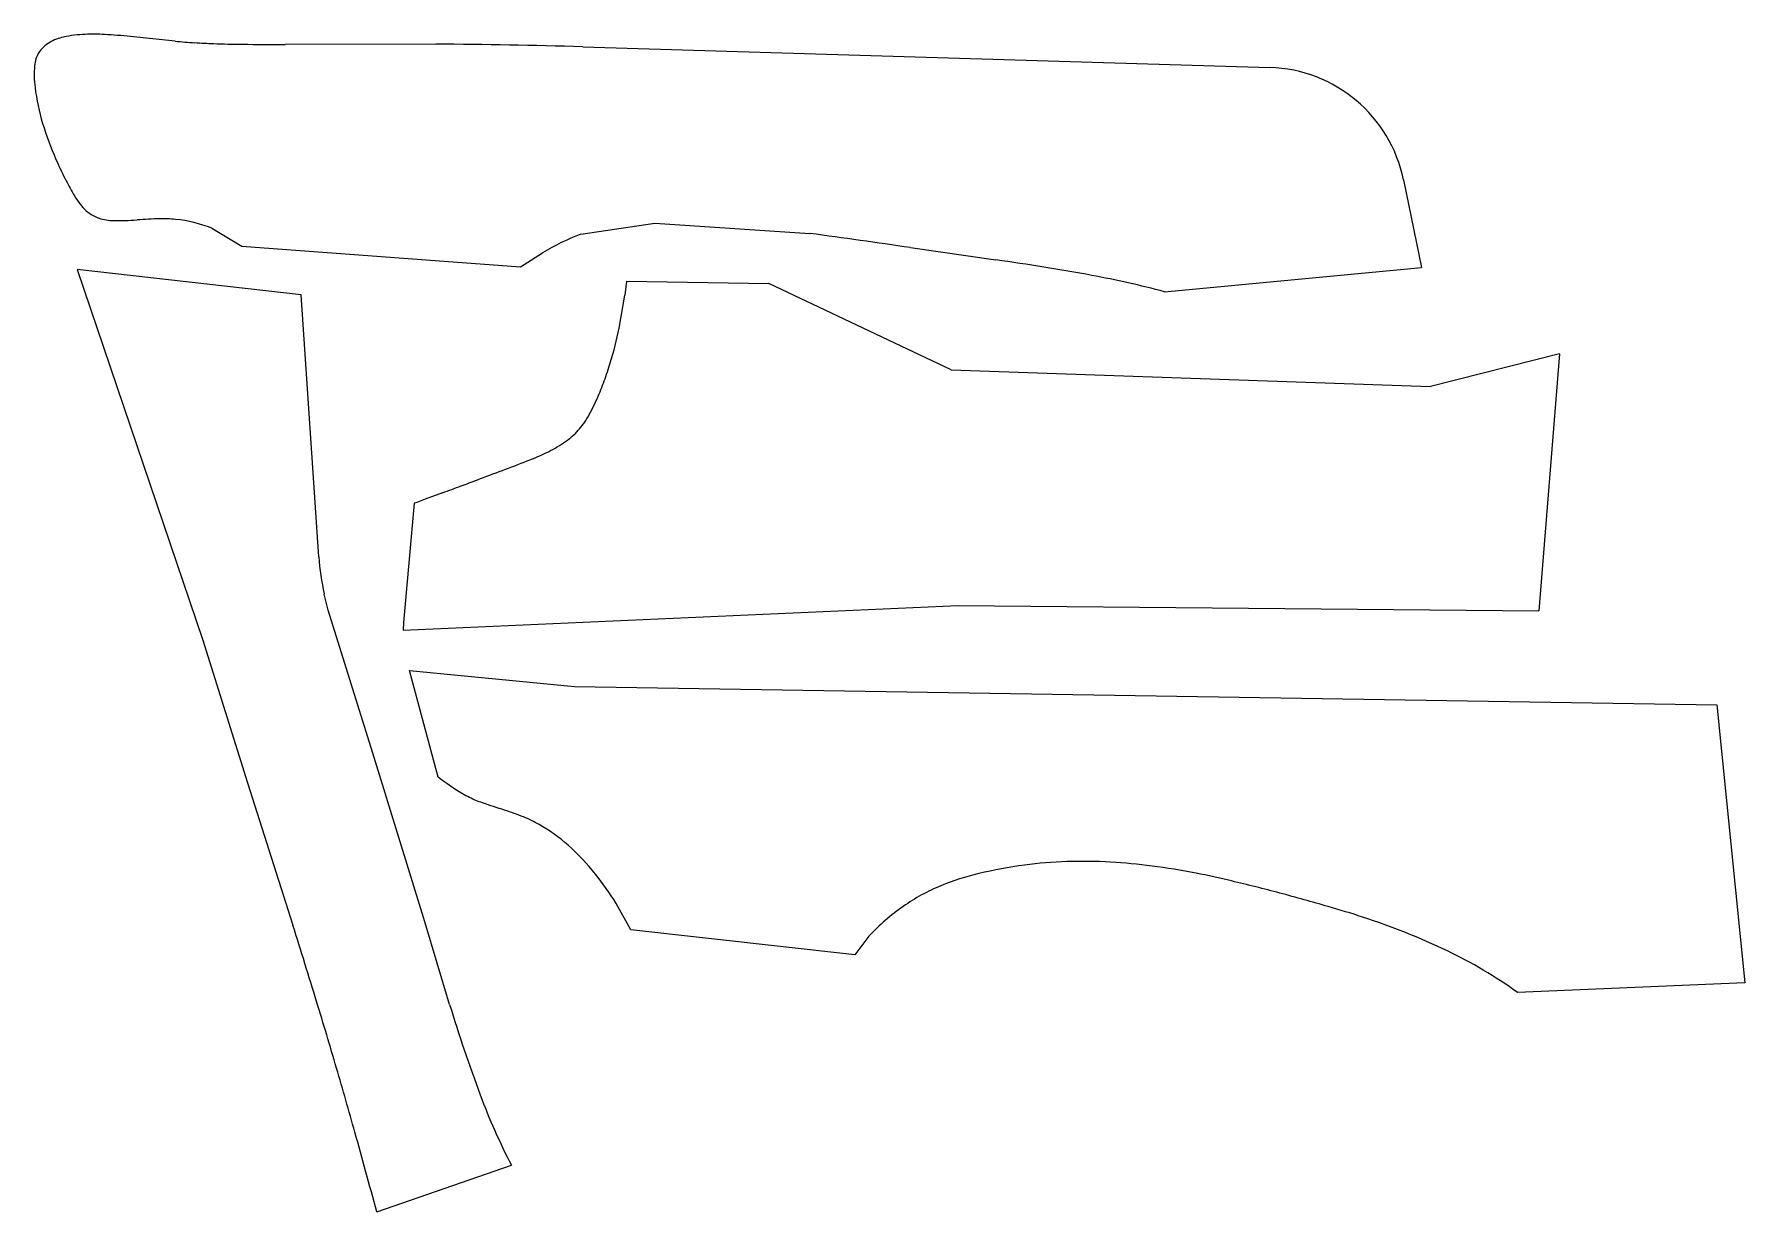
# Model space of a CAD drawing. Header units: inches. Extents: x -21.3 to 15.1, y -11.5 to 13.6.
import ezdxf

# ---------------------------------------------------------------- set-up
doc = ezdxf.new("R2010")
doc.units = ezdxf.units.IN
doc.layers.get('0').update_dxf_attribs({"linetype": 'CONTINUOUS'})

msp = doc.modelspace()

# ---------------------------------------------------------------- linework, layer by layer
for p, q in [((-18.289, 13.442), (-19.24, 13.543)), ((-12.734, 13.379), (-15.949, 13.373)), ((-9.605, 13.322), (5.029, 12.882)), ((7.877, 10.486), (8.26, 8.621)), ((-9.65, 9.331), (-8.07, 9.563)), ((-8.07, 9.563), (-4.769, 9.345)), ((-17.511, 9.454), (-16.871, 9.072)), ((-16.871, 9.072), (-10.933, 8.63)), ((-10.933, 8.63), (-10.463, 8.934)), ((-2.626, 9.043), (-0.806, 8.782)), ((-15.607, 8.038), (-20.379, 8.575)), ((-20.379, 8.575), (-17.702, 0.679)), ((2.789, 8.103), (8.26, 8.621)), ((-15.229, 2.45), (-15.607, 8.038)), ((-8.831, 7.324), (-8.709, 8.026)), ((-8.676, 8.329), (-8.709, 8.026)), ((-8.676, 8.329), (-5.641, 8.28)), ((-1.757, 6.441), (-5.641, 8.28)), ((11.203, 6.782), (8.453, 6.083)), ((11.203, 6.782), (10.763, 1.304)), ((-1.757, 6.441), (8.453, 6.083)), ((-12.96, 3.681), (-13.143, 3.613)), ((-12.592, 3.818), (-12.96, 3.681)), ((-13.195, 3.594), (-13.422, 1.05)), ((-13.189, 3.596), (-13.195, 3.594)), ((-13.143, 3.613), (-13.189, 3.596)), ((-15.033, 1.318), (-15.112, 1.66)), ((-14.051, -1.826), (-15.033, 1.318)), ((-13.433, 0.887), (-1.611, 1.418)), ((-1.611, 1.418), (10.763, 1.304)), ((-13.422, 1.05), (-13.433, 0.887)), ((-17.702, 0.679), (-16.746, -2.361)), ((-12.969, -5.33), (-14.051, -1.826)), ((-16.746, -2.361), (-15.781, -5.398)), ((-12.444, -7.085), (-12.969, -5.33)), ((-13.995, -11.506), (-11.126, -10.515))]:
    msp.add_line(p, q)
msp.add_lwpolyline([(-13.294, 0.027), (-9.784, -0.312), (14.552, -0.699), (15.149, -6.624), (10.304, -6.83, 0.045145), (8.813, -5.946, 0.032643), (7.006, -5.225, 0.008776), (6.275, -5.001, 0.002926), (5.245, -4.712, 0.00372), (4.214, -4.455, 0.010979), (3.46, -4.29, 0.01536), (2.521, -4.137, 0.01882), (1.637, -4.054, 0.022416), (0.704, -4.043, 0.02459), (-0.196, -4.118, 0.025859), (-1.171, -4.299, 0.038203), (-1.975, -4.558, 0.028033), (-2.388, -4.754, 0.027145), (-2.78, -4.997, 0.054786), (-3.509, -5.635), (-3.81, -6.031), (-8.581, -5.494), (-8.896, -4.935, 0.032009), (-9.335, -4.309, 0.040759), (-9.917, -3.695, 0.054732), (-10.536, -3.251, 0.032891), (-10.868, -3.092, 0.017822), (-11.272, -2.947, -0.005385), (-11.739, -2.792, -0.029007), (-12.02, -2.677, -0.03607), (-12.309, -2.512, -0.012017), (-12.687, -2.244)], format="xyb", close=True)
for centre, radius, start, end in [((-20.456, 12.54), 1.011, 102.1705, 120.0229), ((-20.094, 10.863), 2.727, 92.3289, 102.1705), ((-20.027, 9.21), 4.381, 86.9613, 92.3289), ((-20.427, 1.67), 11.931, 84.2898, 86.9613), ((-20.658, 12.868), 0.629, 148.3281, 175.3546), ((-20.7, 12.894), 0.579, 133.0912, 148.3281), ((-20.596, 12.782), 0.731, 120.0229, 133.0912), ((-16.927, 28.677), 15.296, 264.8917, 266.4622), ((-16.875, 29.527), 16.147, 266.4622, 267.8667), ((-16.667, 35.102), 21.726, 267.8667, 269.5138), ((-16.016, 111.819), 98.446, 269.51383, 270.0389), ((-13.513, -116.509), 129.89, 88.27593, 89.65614), ((-19.044, 12.736), 2.248, 175.3546, 187.1375), ((4.939, 9.883), 3, 11.6027, 88.2759), ((-16.547, 13.049), 4.764, 187.1375, 196.5655), ((-15.11, 13.476), 6.263, 196.5655, 204.0547), ((-11.344, 15.158), 10.388, 204.0547, 206.5944), ((-15.516, 13.069), 5.722, 206.5944, 210.1843), ((-18.415, 11.383), 2.368, 210.1843, 215.6248), ((-19.413, 10.668), 1.141, 215.6248, 224.6475), ((-19.649, 10.435), 0.809, 224.6475, 238.1101), ((-19.679, 10.387), 0.753, 238.1101, 252.0693), ((-19.582, 10.685), 1.066, 252.0693, 269.0084), ((-19.506, 15.09), 5.472, 269.0084, 274.2547), ((-18.436, 0.709), 8.949, 91.1607, 94.2547), ((-18.555, 6.598), 3.059, 84.8346, 91.1607), ((-18.514, 7.051), 2.604, 67.3434, 84.8346), ((-7.502, 3.906), 5.835, 111.5975, 120.4889), ((-31.128, -185.825), 196.941, 81.6785, 82.30823), ((-8.954, -47.734), 57.101, 79.7204, 81.7967), ((-2.282, -10.948), 19.714, 75.093, 79.7204), ((-16.709, 8.95), 8.044, 342.9364, 348.3401), ((-16.644, 8.93), 7.976, 339.9926, 342.9364), ((-15.767, 8.61), 7.042, 336.783, 339.9926), ((-12.827, 7.349), 3.843, 330.1578, 336.783), ((-10.872, 6.199), 1.572, 304.9534, 318.138), ((-10.96, 6.278), 1.69, 318.138, 330.1578), ((-11.596, 7.236), 2.837, 296.3312, 304.9535), ((-84.502, 197.702), 206.79, 290.56866, 290.88338), ((-12.631, 9.326), 5.17, 290.8834, 296.3312), ((-80.082, 185.924), 194.211, 290.45844, 290.56866), ((-121.737, 297.581), 313.384, 290.38208, 290.45844), ((-10.241, 2.788), 5, 183.8708, 193.032), ((-228.928, -72.461), 223.448, 17.028, 17.46525), ((-135.667, -43.898), 125.911, 16.35515, 17.028), ((19.529, 2.636), 33.417, 196.9116, 200.4015), ((-106.426, -35.317), 95.437, 15.50098, 16.35515), ((0.694, -4.369), 13.322, 200.4015, 207.4712), ((-304.268, -90.187), 300.748, 15.16601, 15.50099)]:
    msp.add_arc(centre, radius, start, end)

doc.saveas('drawing.dxf')
